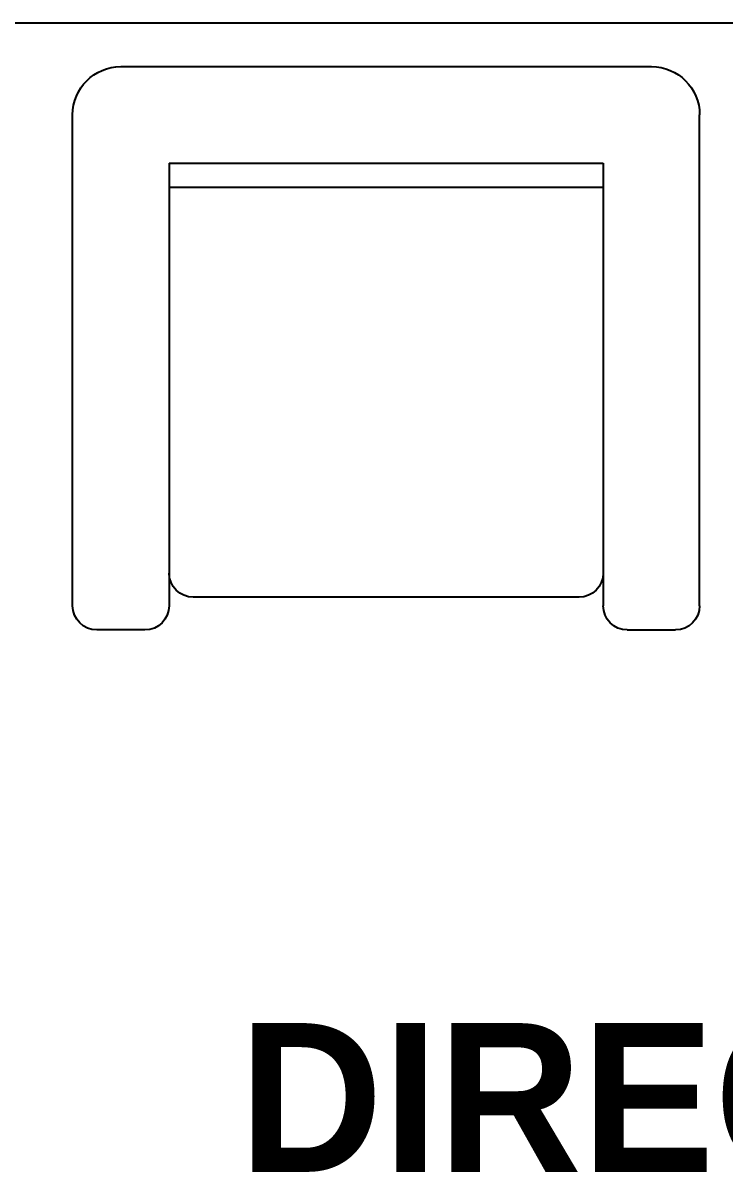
# Model space of a CAD drawing. Header units: inches. Extents: x 484217 to 497210, y -26946 to -21493.
# Drawn here: x 493412.7 to 493449.9, y -24423.8 to -24362.8 of the extents above; entities that cross this region are included whole.
import ezdxf

# ---------------------------------------------------------------- set-up
doc = ezdxf.new("R2010")
doc.units = ezdxf.units.IN
doc.header["$LTSCALE"] = 20
doc.header["$MEASUREMENT"] = 0
doc.layers.add('furniture', color=4, linetype='Continuous')
doc.layers.add('I-WALL-IN', color=3, linetype='Continuous')
doc.layers.add('I-ANNO-TEXT', color=7, linetype='Continuous', lineweight=18)
doc.styles.add('MICRO', font='')
doc.styles.get('MICRO').set_extended_font_data('MicrogrammaSSi', bold=True)

# ---------------------------------------------------------------- blocks, each defined once
blk = doc.blocks.new('CH_13')
for p, q in [((275, 0), (-275, 0)), ((-325, -558.9), (-325, -50)), ((325, -558.9), (325, -50)), ((-225, -100), (-225, -558.9)), ((225, -100), (-225, -100)), ((225, -100), (225, -558.9)), ((225, -125), (-225, -125)), ((-200, -550), (200, -550)), ((-250, -583.9), (-300, -583.9)), ((250, -583.9), (300, -583.9))]:
    blk.add_line(p, q)
for centre, radius, start, end in [((-275, -50), 50, 90, 180), ((275, -50), 50, 0, 90), ((-200, -525), 25, 180, 270), ((200, -525), 25, 270, 0), ((-300, -558.9), 25, 180, 270), ((-250, -558.9), 25, 270, 0), ((250, -558.9), 25, 180, 270), ((300, -558.9), 25, 270, 0)]:
    blk.add_arc(centre, radius, start, end)

msp = doc.modelspace()

# ---------------------------------------------------------------- linework, layer by layer
at = {"layer": 'I-WALL-IN'}
msp.add_line((493609.589, -24362.848, 6.93), (493375.589, -24362.848, 6.93), dxfattribs=at)

# ---------------------------------------------------------------- block references
at = {"layer": 'furniture', "extrusion": (0, 0, -1), "xscale": 0.05105496469259303, "yscale": 0.05105496469259303, "zscale": -0.05105496469259303}
msp.add_blockref('CH_13', (-493431.961, -24365.157), dxfattribs=at)

# ---------------------------------------------------------------- texts
at = {"layer": 'I-ANNO-TEXT', "insert": (493424.182, -24415.777), "char_height": 7.875, "attachment_point": 1, "style": 'MICRO'}
msp.add_mtext_dynamic_manual_height_columns('{\\fBahnschrift Light|b1|i0|c0|p34;DIRECTOR  }', width=7.40993, gutter_width=1.5, heights=[0], dxfattribs=at)

doc.saveas('drawing.dxf')
